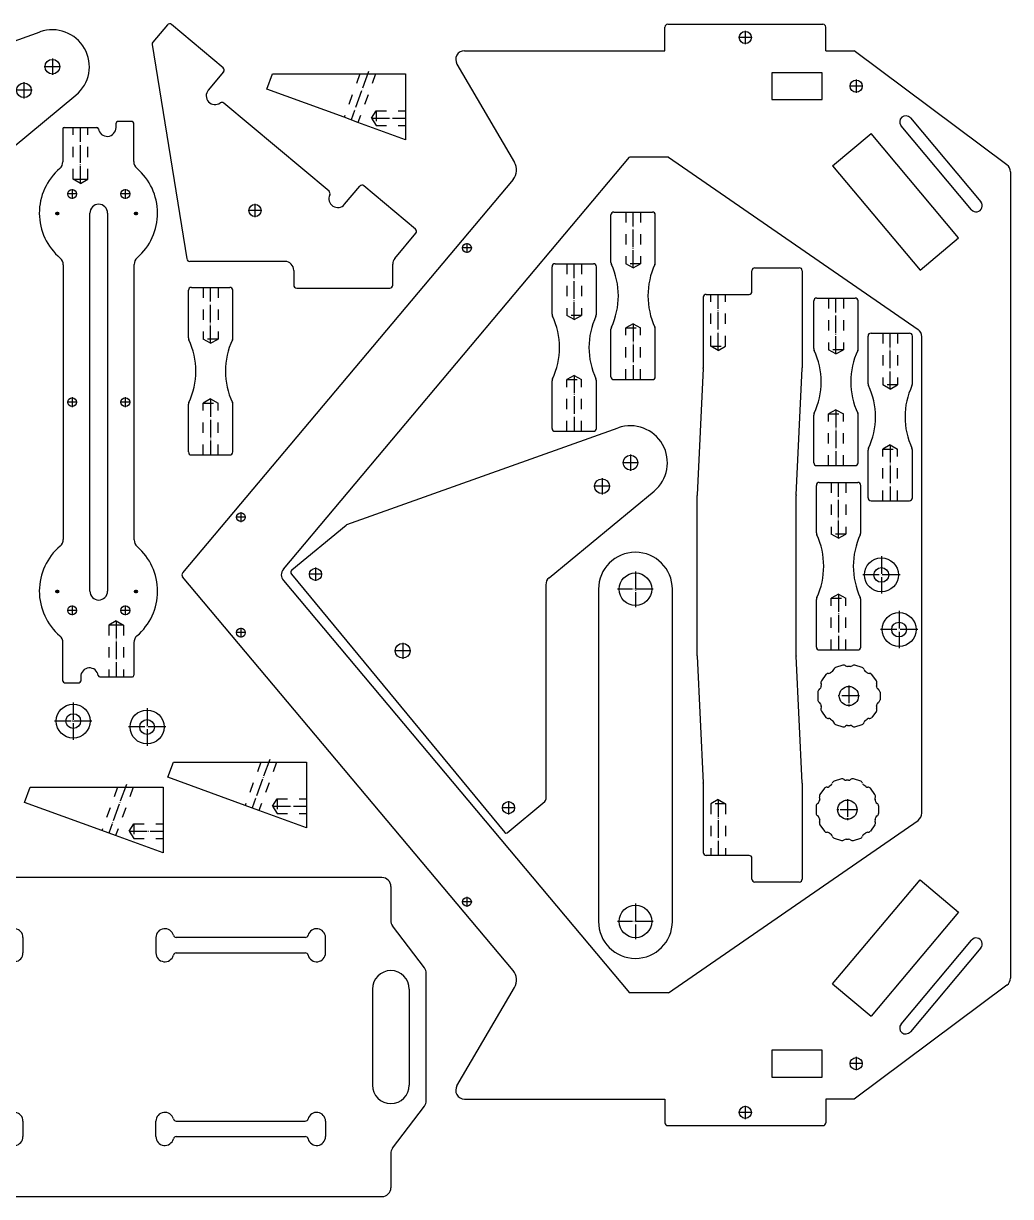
# Model space of a CAD drawing. Header units: millimetres. Extents: x -1774 to 3213, y -1776 to 780.
# Drawn here: x 2545 to 3213, y -961 to -167 of the extents above; entities that cross this region are included whole.
import ezdxf

# ---------------------------------------------------------------- set-up
doc = ezdxf.new("R2010")
doc.units = ezdxf.units.MM
doc.linetypes.add('DASHED', pattern=[15, 7, -8])
doc.linetypes.add('DOT_CENTER', pattern=[14, 12, -1, 0, -1])
doc.layers.add('1', color=7, linetype='Continuous')

# ---------------------------------------------------------------- blocks, each defined once
blk = doc.blocks.new('seitenteil_wagen_107', base_point=(2726.22, -714.85))
at = {"color": 250, "linetype": 'Continuous'}
for p, q in [((2764.29, -505.97), (2947.79, -440.48)), ((2901.05, -542), (2972.12, -483.3)), ((2726.95, -536.66), (2763.68, -506.31)), ((2726.68, -539.48), (2871.25, -714.48)), ((2898.87, -546.63), (2898.87, -692.02)), ((2872.66, -714.62), (2898.15, -693.56))]:
    blk.add_line(p, q, dxfattribs=at)
for centre, radius in [((2956.19, -464.02), 5), ((2936.92, -479.94), 5), ((2743.01, -539.61), 4.1), ((2802, -591.4), 5), ((2873.57, -697.66), 4.1)]:
    blk.add_circle(centre, radius, dxfattribs=at)
for centre, radius, start, end in [((2956.19, -464.02), 25, 309.55967, 109.6422), ((2764.96, -507.86), 2, 109.6422, 129.55967), ((2728.22, -538.2), 2, 129.55967, 219.55967), ((2904.87, -546.63), 6, 129.55967, 180), ((2896.87, -692.02), 2, 309.55967, 0), ((2872.02, -713.85), 1, 219.55967, 309.55967)]:
    blk.add_arc(centre, radius, start, end, dxfattribs=at)
at = {"layer": '1', "color": 30, "linetype": 'DOT_CENTER'}
for p, q in [((2956.19, -458.52), (2956.19, -469.52)), ((2961.69, -464.02), (2950.69, -464.02)), ((2936.92, -474.44), (2936.92, -485.44)), ((2942.42, -479.94), (2931.42, -479.94)), ((2747.52, -539.61), (2738.5, -539.61)), ((2743.01, -535.1), (2743.01, -544.12)), ((2802, -585.9), (2802, -596.9)), ((2807.5, -591.4), (2796.5, -591.4)), ((2878.08, -697.66), (2869.06, -697.66)), ((2873.57, -693.15), (2873.57, -702.17))]:
    blk.add_line(p, q, dxfattribs=at)
blk = doc.blocks.new('Vordans15', base_point=(2895, -547))
blk.add_blockref('seitenteil_wagen_107', (2726.22, -714.85))
blk = doc.blocks.new('wagenwinkel_rechts_10mm__7', base_point=(2632.45, -345.74))
at = {"color": 250, "linetype": 'Continuous'}
for p, q in [((2642.73, -167.5), (2632.92, -179.19)), ((2680.48, -196.56), (2645.55, -167.25)), ((2632.48, -180.79), (2655.86, -326.05)), ((2680.72, -199.38), (2670.44, -211.64)), ((2752.14, -280.19), (2680.97, -220.47)), ((2762.67, -289.03), (2772.95, -276.77)), ((2810.7, -305.84), (2775.77, -276.52)), ((2796.67, -325.67), (2810.95, -308.65)), ((2722.27, -327.74), (2657.83, -327.74)), ((2795.27, -343.74), (2795.27, -329.53)), ((2728.27, -333.74), (2728.27, -343.74)), ((2730.27, -345.74), (2793.27, -345.74))]:
    blk.add_line(p, q, dxfattribs=at)
blk.add_circle((2702.04, -293.19), 4.1, dxfattribs=at)
for centre, radius, start, end in [((2644.26, -168.78), 2, 50, 140), ((2634.45, -180.47), 2, 140, 189.14314), ((2679.19, -198.09), 2, 320, 50), ((2675.03, -215.49), 6, 140, 305.52249), ((2679.68, -222), 2, 50, 125.52249), ((2774.49, -278.06), 2, 50, 140), ((2758.07, -285.17), 6, 154.47751, 320), ((2750.85, -281.72), 2, 334.47751, 50), ((2809.42, -307.37), 2, 320, 50), ((2801.27, -329.53), 6, 140, 180), ((2657.83, -325.74), 2, 189.14314, 270), ((2722.27, -333.74), 6, 0, 90), ((2730.27, -343.74), 2, 180, 270), ((2793.27, -343.74), 2, 270, 0)]:
    blk.add_arc(centre, radius, start, end, dxfattribs=at)
at = {"layer": '1', "color": 30, "linetype": 'DOT_CENTER'}
for p, q in [((2706.55, -293.19), (2697.53, -293.19)), ((2702.04, -288.68), (2702.04, -297.7))]:
    blk.add_line(p, q, dxfattribs=at)
blk = doc.blocks.new('Vordans110', base_point=(2730, -259))
blk.add_blockref('wagenwinkel_rechts_10mm__7', (2632.45, -345.74))
blk = doc.blocks.new('frontplatte_301__14', base_point=(2652.58, -913))
at = {"color": 250, "linetype": 'Continuous'}
for p, q in [((2979.42, -185), (2979.42, -169)), ((2981.42, -167), (3086.42, -167)), ((3088.42, -185), (3088.42, -169)), ((2843.89, -185), (2979.42, -185)), ((3088.42, -185), (3107.48, -185)), ((3211.01, -262.18), (3107.48, -185)), ((2838.71, -194.03), (2877.73, -260.62)), ((3086, -199.95), (3051.9, -199.95)), ((3051.9, -199.95), (3051.9, -218.05)), ((3086, -218.05), (3086, -199.95)), ((3051.9, -218.05), (3086, -218.05)), ((3187.04, -292.67), (3139.34, -235.82)), ((3145.63, -230.55), (3193.32, -287.39)), ((3093.02, -263.07), (3119.14, -241.16)), ((3178.28, -311.63), (3119.14, -241.16)), ((2721.26, -536.14), (2955.49, -257)), ((2981.91, -257), (2955.49, -257)), ((2981.91, -257), (3150.83, -373.75)), ((3093.02, -263.07), (3152.16, -333.55)), ((3213.42, -266.99), (3213.42, -813.01)), ((2876.76, -272.11), (2653.05, -538.71)), ((3152.16, -333.55), (3178.28, -311.63)), ((3153.42, -701.31), (3153.42, -378.69)), ((2876.76, -807.89), (2653.05, -541.29)), ((2721.26, -543.86), (2955.49, -823)), ((2981.91, -823), (3150.83, -706.25)), ((3093.02, -816.93), (3152.16, -746.45)), ((3152.16, -746.45), (3178.28, -768.37)), ((3178.28, -768.37), (3119.14, -838.84)), ((3139.34, -844.18), (3187.04, -787.33)), ((3193.32, -792.61), (3145.63, -849.45)), ((3093.02, -816.93), (3119.14, -838.84)), ((3211.01, -817.82), (3107.48, -895)), ((2838.71, -885.97), (2877.73, -819.38)), ((2981.91, -823), (2955.49, -823)), ((3051.9, -861.95), (3051.9, -880.05)), ((3086, -861.95), (3051.9, -861.95)), ((3086, -880.05), (3086, -861.95)), ((3051.9, -880.05), (3086, -880.05)), ((2843.89, -895), (2979.42, -895)), ((2979.42, -895), (2979.42, -911)), ((3107.48, -895), (3088.42, -895)), ((3088.42, -895), (3088.42, -911)), ((2981.42, -913), (3086.42, -913))]:
    blk.add_line(p, q, dxfattribs=at)
for centre, radius in [((3033.92, -176), 4.1), ((3108.91, -209), 4.1), ((2845.47, -318.58), 3), ((2692.48, -500.89), 3), ((2692.48, -579.11), 3), ((2845.47, -761.42), 3), ((3108.91, -871), 4.1), ((3033.92, -904), 4.1)]:
    blk.add_circle(centre, radius, dxfattribs=at)
for centre, radius, start, end in [((2981.42, -169), 2, 90, 180), ((3086.42, -169), 2, 0, 90), ((2843.89, -191), 6, 90, 210.36418), ((3142.48, -233.19), 4.1, 40, 220), ((2869.1, -265.68), 10, 320, 30.36418), ((3207.42, -266.99), 6, 0, 53.29506), ((3190.18, -290.03), 4.1, 220, 40), ((3147.42, -378.69), 6, 0, 55.34934), ((2654.58, -540), 2, 140, 220), ((2725.86, -540), 6, 140, 220), ((3147.42, -701.31), 6, 304.65066, 0), ((3190.18, -789.97), 4.1, 320, 140), ((2869.1, -814.32), 10, 329.63582, 40), ((3207.42, -813.01), 6, 306.70494, 0), ((3142.48, -846.81), 4.1, 140, 320), ((2843.89, -889), 6, 149.63582, 270), ((2981.42, -911), 2, 180, 270), ((3086.42, -911), 2, 270, 0)]:
    blk.add_arc(centre, radius, start, end, dxfattribs=at)
at = {"layer": '1', "color": 30, "linetype": 'DOT_CENTER'}
for p, q in [((3033.92, -171.49), (3033.92, -180.51)), ((3038.43, -176), (3029.41, -176)), ((3108.91, -204.49), (3108.91, -213.51)), ((3113.42, -209), (3104.4, -209)), ((2845.47, -315.28), (2845.47, -321.88)), ((2848.77, -318.58), (2842.17, -318.58)), ((2692.48, -497.59), (2692.48, -504.19)), ((2695.78, -500.89), (2689.18, -500.89)), ((2695.78, -579.11), (2689.18, -579.11)), ((2692.48, -575.81), (2692.48, -582.41)), ((2848.77, -761.42), (2842.17, -761.42)), ((2845.47, -758.12), (2845.47, -764.72)), ((3113.42, -871), (3104.4, -871)), ((3108.91, -866.49), (3108.91, -875.51)), ((3038.43, -904), (3029.41, -904)), ((3033.92, -899.49), (3033.92, -908.51))]:
    blk.add_line(p, q, dxfattribs=at)
blk = doc.blocks.new('Vordans18', base_point=(2933, -540))
blk.add_blockref('frontplatte_301__14', (2652.58, -913))
blk = doc.blocks.new('wagen_basis_10mm__17', base_point=(2362, -961))
at = {"color": 250, "linetype": 'Continuous'}
for p, q in [((2788, -745), (2392, -745)), ((2386, -751), (2386, -774.09)), ((2794, -751), (2794, -774.09)), ((2363.22, -806.22), (2384.78, -777.71)), ((2816.78, -806.22), (2795.21, -777.71)), ((2430.23, -796), (2430.23, -785.6)), ((2443.96, -785.55), (2531.27, -785.55)), ((2545, -785.6), (2545, -796)), ((2635, -785.6), (2635, -796)), ((2736.04, -785.55), (2648.73, -785.55)), ((2749.77, -796), (2749.77, -785.6)), ((2531.27, -796.05), (2443.96, -796.05)), ((2648.73, -796.05), (2736.04, -796.05)), ((2362, -896.16), (2362, -809.84)), ((2818, -896.16), (2818, -809.84)), ((2373.5, -820.5), (2373.5, -885.5)), ((2398.5, -820.5), (2398.5, -885.5)), ((2781.5, -820.5), (2781.5, -885.5)), ((2806.5, -820.5), (2806.5, -885.5)), ((2384.78, -928.29), (2363.22, -899.78)), ((2795.21, -928.29), (2816.78, -899.78)), ((2430.23, -920.4), (2430.23, -910)), ((2443.96, -909.95), (2531.27, -909.95)), ((2545, -910), (2545, -920.4)), ((2635, -920.4), (2635, -910)), ((2648.73, -909.95), (2736.04, -909.95)), ((2749.77, -910), (2749.77, -920.4)), ((2531.27, -920.45), (2443.96, -920.45)), ((2648.73, -920.45), (2736.04, -920.45)), ((2386, -931.91), (2386, -955)), ((2794, -931.91), (2794, -955)), ((2392, -961), (2788, -961))]:
    blk.add_line(p, q, dxfattribs=at)
for centre, radius, start, end in [((2392, -751), 6, 90, 180), ((2788, -751), 6, 360, 90), ((2380, -774.09), 6, 322.89203, 0), ((2800, -774.09), 6, 180, 217.10797), ((2436.23, -785.6), 6, 14.84767, 180), ((2443.96, -783.55), 2, 194.84767, 270), ((2531.27, -783.55), 2, 270, 345.15233), ((2539, -785.6), 6, 0, 165.15233), ((2641, -785.6), 6, 14.84767, 180), ((2648.73, -783.55), 2, 194.84767, 270), ((2736.04, -783.55), 2, 270, 345.15233), ((2743.77, -785.6), 6, 360, 165.15233), ((2436.23, -796), 6, 180, 345.15233), ((2443.96, -798.05), 2, 90, 165.15233), ((2531.27, -798.05), 2, 14.84767, 90), ((2539, -796), 6, 194.84767, 360), ((2641, -796), 6, 180, 345.15233), ((2648.73, -798.05), 2, 90, 165.15233), ((2736.04, -798.05), 2, 14.84767, 90), ((2743.77, -796), 6, 194.84767, 360), ((2368, -809.84), 6, 142.89203, 180), ((2386, -820.5), 12.5, 0, 180), ((2794, -820.5), 12.5, 0, 180), ((2812, -809.84), 6, 360, 37.10797), ((2386, -885.5), 12.5, 180, 0), ((2794, -885.5), 12.5, 180, 0), ((2368, -896.16), 6, 180, 217.10797), ((2812, -896.16), 6, 322.89203, 360), ((2436.23, -910), 6, 14.84767, 180), ((2539, -910), 6, 360, 165.15233), ((2641, -910), 6, 14.84767, 180), ((2743.77, -910), 6, 0, 165.15233), ((2443.96, -907.95), 2, 194.84767, 270), ((2531.27, -907.95), 2, 270, 345.15233), ((2648.73, -907.95), 2, 194.84767, 270), ((2736.04, -907.95), 2, 270, 345.15233), ((2436.23, -920.4), 6, 180, 345.15233), ((2443.96, -922.45), 2, 90, 165.15233), ((2531.27, -922.45), 2, 14.84767, 90), ((2539, -920.4), 6, 194.84767, 360), ((2641, -920.4), 6, 180, 345.15233), ((2648.73, -922.45), 2, 90, 165.15233), ((2736.04, -922.45), 2, 14.84767, 90), ((2743.77, -920.4), 6, 194.84767, 0), ((2380, -931.91), 6, 0, 37.10797), ((2800, -931.91), 6, 142.89203, 180), ((2392, -955), 6, 180, 270), ((2788, -955), 6, 270, 360)]:
    blk.add_arc(centre, radius, start, end, dxfattribs=at)
blk = doc.blocks.new('Vordans83', base_point=(2590, -853))
blk.add_blockref('wagen_basis_10mm__17', (2362, -961))
blk = doc.blocks.new('holzeinlage_griff__137', base_point=(3114.5, -551.5))
at = {"color": 250, "linetype": 'Continuous'}
for radius in [11.5, 5]:
    blk.add_circle((3126, -540), radius, dxfattribs=at)
at = {"layer": '1', "color": 30, "linetype": 'DOT_CENTER'}
for p, q in [((3126, -527.35), (3126, -552.65)), ((3138.65, -540), (3113.35, -540))]:
    blk.add_line(p, q, dxfattribs=at)
blk = doc.blocks.new('Vordans77', base_point=(3126, -540))
blk.add_blockref('holzeinlage_griff__137', (3114.5, -551.5))
blk = doc.blocks.new('holzeinlage_griff__139', base_point=(2617.5, -654.5))
at = {"color": 250, "linetype": 'Continuous'}
for radius in [11.5, 5]:
    blk.add_circle((2629, -643), radius, dxfattribs=at)
at = {"layer": '1', "color": 30, "linetype": 'DOT_CENTER'}
for p, q in [((2629, -630.35), (2629, -655.65)), ((2641.65, -643), (2616.35, -643))]:
    blk.add_line(p, q, dxfattribs=at)
blk = doc.blocks.new('Vordans75', base_point=(2629, -643))
blk.add_blockref('holzeinlage_griff__139', (2617.5, -654.5))
blk = doc.blocks.new('holzeinlage_griff__140', base_point=(2567.5, -650.5))
at = {"color": 250, "linetype": 'Continuous'}
for radius in [11.5, 5]:
    blk.add_circle((2579, -639), radius, dxfattribs=at)
at = {"layer": '1', "color": 30, "linetype": 'DOT_CENTER'}
for p, q in [((2579, -626.35), (2579, -651.65)), ((2591.65, -639), (2566.35, -639))]:
    blk.add_line(p, q, dxfattribs=at)
blk = doc.blocks.new('Vordans74', base_point=(2579, -639))
blk.add_blockref('holzeinlage_griff__140', (2567.5, -650.5))
blk = doc.blocks.new('holzeinlage_griff__141', base_point=(3126.5, -588.5))
at = {"color": 250, "linetype": 'Continuous'}
for radius in [11.5, 5]:
    blk.add_circle((3138, -577), radius, dxfattribs=at)
at = {"layer": '1', "color": 30, "linetype": 'DOT_CENTER'}
for p, q in [((3138, -564.35), (3138, -589.65)), ((3150.65, -577), (3125.35, -577))]:
    blk.add_line(p, q, dxfattribs=at)
blk = doc.blocks.new('Vordans73', base_point=(3138, -577))
blk.add_blockref('holzeinlage_griff__141', (3126.5, -588.5))
blk = doc.blocks.new('dose_409__167', base_point=(2556.06, -613))
at = {"color": 250, "linetype": 'Continuous'}
for p, q in [((2571.97, -238), (2571.97, -260.21)), ((2572.97, -237), (2578.97, -237)), ((2578.97, -237), (2588.97, -237)), ((2588.97, -237), (2595.04, -237)), ((2607.97, -237), (2607.97, -234)), ((2618.97, -233), (2608.97, -233)), ((2619.97, -260.05), (2619.97, -234)), ((2590.25, -551), (2590.25, -295)), ((2602.25, -295), (2602.25, -551)), ((2572.25, -330.03), (2572.25, -515.97)), ((2620.25, -516.29), (2620.25, -329.71)), ((2572.06, -612), (2572.06, -585.87)), ((2620.06, -585.87), (2620.06, -608)), ((2584.06, -609), (2584.06, -612)), ((2596.99, -609), (2603.03, -609)), ((2603.03, -609), (2613.03, -609)), ((2613.03, -609), (2619.06, -609)), ((2573.06, -613), (2583.06, -613))]:
    blk.add_line(p, q, dxfattribs=at)
at = {"color": 160, "linetype": 'DASHED'}
for p, q in [((2578.97, -272), (2578.97, -237)), ((2588.97, -272), (2588.97, -237)), ((2578.97, -272), (2583.97, -272)), ((2583.97, -275), (2578.97, -272)), ((2583.97, -272), (2588.97, -272)), ((2583.97, -275), (2588.97, -272)), ((2608.03, -571), (2603.03, -574)), ((2608.03, -571), (2613.03, -574)), ((2608.03, -574), (2603.03, -574)), ((2603.03, -574), (2603.03, -609)), ((2613.03, -574), (2608.03, -574)), ((2613.03, -574), (2613.03, -609))]:
    blk.add_line(p, q, dxfattribs=at)
at = {"color": 250, "linetype": 'Continuous'}
for centre, radius in [((2578.25, -282), 3), ((2614.25, -282), 3), ((2568.19, -295.25), 1), ((2621.4, -295.25), 1), ((2578.25, -423), 3), ((2614.25, -423), 3), ((2568.19, -551.25), 1), ((2621.4, -551.25), 1), ((2578.25, -564), 3), ((2614.25, -564), 3)]:
    blk.add_circle(centre, radius, dxfattribs=at)
for centre, radius, start, end in [((2572.97, -238), 1, 90, 180), ((2595.04, -238), 1, 8.21321, 90), ((2601.97, -237), 6, 188.21321, 360), ((2608.97, -234), 1, 90, 180), ((2618.97, -234), 1, 0, 90), ((2565.97, -260.21), 6, 310.86285, 0), ((2625.97, -260.05), 6, 180, 229.45107), ((2596.06, -295), 40, 130.86285, 229.60748), ((2596.06, -295), 40, 311.02038, 49.45107), ((2596.25, -295), 6, 0, 180), ((2566.25, -330.03), 6, 0, 49.60748), ((2626.25, -329.71), 6, 131.02038, 180), ((2566.25, -515.97), 6, 310.39252, 0), ((2626.25, -516.29), 6, 180, 228.97962), ((2596.06, -551), 40, 130.39252, 229.29429), ((2596.06, -551), 40, 310.70571, 48.97962), ((2596.25, -551), 6, 180, 0), ((2566.06, -585.87), 6, 360, 49.29429), ((2626.06, -585.87), 6, 130.70571, 180), ((2590.06, -609), 6, 8.21321, 180), ((2596.99, -608), 1, 188.21321, 270), ((2619.06, -608), 1, 270, 0), ((2573.06, -612), 1, 180, 270), ((2583.06, -612), 1, 270, 0)]:
    blk.add_arc(centre, radius, start, end, dxfattribs=at)
at = {"layer": '1', "color": 30, "linetype": 'DOT_CENTER'}
for p, q in [((2583.97, -275), (2583.97, -237)), ((2581.55, -282), (2574.95, -282)), ((2578.25, -278.7), (2578.25, -285.3)), ((2617.55, -282), (2610.95, -282)), ((2614.25, -278.7), (2614.25, -285.3)), ((2569.29, -295.25), (2567.09, -295.25)), ((2568.19, -294.15), (2568.19, -296.35)), ((2622.5, -295.25), (2620.3, -295.25)), ((2621.4, -294.15), (2621.4, -296.35)), ((2578.25, -419.7), (2578.25, -426.3)), ((2614.25, -419.7), (2614.25, -426.3)), ((2581.55, -423), (2574.95, -423)), ((2617.55, -423), (2610.95, -423)), ((2569.29, -551.25), (2567.09, -551.25)), ((2568.19, -550.15), (2568.19, -552.35)), ((2622.5, -551.25), (2620.3, -551.25)), ((2621.4, -550.15), (2621.4, -552.35)), ((2581.55, -564), (2574.95, -564)), ((2578.25, -560.7), (2578.25, -567.3)), ((2617.55, -564), (2610.95, -564)), ((2614.25, -560.7), (2614.25, -567.3)), ((2608.03, -571), (2608.03, -609))]:
    blk.add_line(p, q, dxfattribs=at)
blk = doc.blocks.new('Vordans46', base_point=(2596.06, -423))
blk.add_blockref('dose_409__167', (2556.06, -613))
blk = doc.blocks.new('füße_1__169', base_point=(2710.02, -245.27))
at = {"color": 250, "linetype": 'Continuous'}
for p, q in [((2710.02, -211.07), (2713.78, -200.73)), ((2713.78, -200.73), (2773.03, -200.73)), ((2773.03, -200.73), (2783.67, -200.73)), ((2783.67, -200.73), (2803.98, -200.73)), ((2803.98, -200.73), (2803.98, -225.61)), ((2762.34, -230.11), (2710.02, -211.07)), ((2771.73, -233.53), (2762.34, -230.11)), ((2803.98, -225.61), (2803.98, -235.61)), ((2803.98, -245.27), (2771.73, -233.53)), ((2803.98, -235.61), (2803.98, -245.27))]:
    blk.add_line(p, q, dxfattribs=at)
at = {"color": 160, "linetype": 'DASHED'}
for p, q in [((2773.03, -200.73), (2762.34, -230.11)), ((2783.67, -200.73), (2771.73, -233.53)), ((2780.98, -230.61), (2783.98, -225.61)), ((2783.98, -225.61), (2783.98, -235.61)), ((2783.98, -225.61), (2803.98, -225.61)), ((2780.98, -230.61), (2783.98, -235.61)), ((2783.98, -235.61), (2803.98, -235.61))]:
    blk.add_line(p, q, dxfattribs=at)
at = {"layer": '1', "color": 30, "linetype": 'DOT_CENTER'}
for p, q in [((2778.97, -199.02), (2767.03, -231.82)), ((2780.98, -230.61), (2803.98, -230.61))]:
    blk.add_line(p, q, dxfattribs=at)
blk = doc.blocks.new('Vordans44', base_point=(2757, -223))
blk.add_blockref('füße_1__169', (2710.02, -245.27))
blk = doc.blocks.new('füße_1__172', base_point=(2546.02, -728.27))
at = {"color": 250, "linetype": 'Continuous'}
for p, q in [((2546.02, -694.07), (2549.78, -683.73)), ((2549.78, -683.73), (2609.03, -683.73)), ((2609.03, -683.73), (2619.67, -683.73)), ((2619.67, -683.73), (2639.98, -683.73)), ((2639.98, -683.73), (2639.98, -708.61)), ((2598.34, -713.11), (2546.02, -694.07)), ((2607.73, -716.53), (2598.34, -713.11)), ((2639.98, -708.61), (2639.98, -718.61)), ((2639.98, -728.27), (2607.73, -716.53)), ((2639.98, -718.61), (2639.98, -728.27))]:
    blk.add_line(p, q, dxfattribs=at)
at = {"color": 160, "linetype": 'DASHED'}
for p, q in [((2609.03, -683.73), (2598.34, -713.11)), ((2619.67, -683.73), (2607.73, -716.53)), ((2616.98, -713.61), (2619.98, -708.61)), ((2616.98, -713.61), (2619.98, -718.61)), ((2619.98, -708.61), (2619.98, -718.61)), ((2619.98, -708.61), (2639.98, -708.61)), ((2619.98, -718.61), (2639.98, -718.61))]:
    blk.add_line(p, q, dxfattribs=at)
at = {"layer": '1', "color": 30, "linetype": 'DOT_CENTER'}
for p, q in [((2614.97, -682.02), (2603.03, -714.82)), ((2616.98, -713.61), (2639.98, -713.61))]:
    blk.add_line(p, q, dxfattribs=at)
blk = doc.blocks.new('Vordans41', base_point=(2593, -706))
blk.add_blockref('füße_1__172', (2546.02, -728.27))
blk = doc.blocks.new('füße_1__173', base_point=(2643.02, -711.27))
at = {"color": 250, "linetype": 'Continuous'}
for p, q in [((2643.02, -677.07), (2646.78, -666.73)), ((2646.78, -666.73), (2706.03, -666.73)), ((2706.03, -666.73), (2716.67, -666.73)), ((2716.67, -666.73), (2736.98, -666.73)), ((2736.98, -666.73), (2736.98, -691.61)), ((2695.34, -696.11), (2643.02, -677.07)), ((2704.73, -699.53), (2695.34, -696.11)), ((2736.98, -691.61), (2736.98, -701.61)), ((2736.98, -711.27), (2704.73, -699.53)), ((2736.98, -701.61), (2736.98, -711.27))]:
    blk.add_line(p, q, dxfattribs=at)
at = {"color": 160, "linetype": 'DASHED'}
for p, q in [((2706.03, -666.73), (2695.34, -696.11)), ((2716.67, -666.73), (2704.73, -699.53)), ((2713.98, -696.61), (2716.98, -691.61)), ((2713.98, -696.61), (2716.98, -701.61)), ((2716.98, -691.61), (2716.98, -701.61)), ((2716.98, -691.61), (2736.98, -691.61)), ((2716.98, -701.61), (2736.98, -701.61))]:
    blk.add_line(p, q, dxfattribs=at)
at = {"layer": '1', "color": 30, "linetype": 'DOT_CENTER'}
for p, q in [((2711.97, -665.02), (2700.03, -697.82)), ((2713.98, -696.61), (2736.98, -696.61))]:
    blk.add_line(p, q, dxfattribs=at)
blk = doc.blocks.new('Vordans40', base_point=(2690, -689))
blk.add_blockref('füße_1__173', (2643.02, -711.27))
blk = doc.blocks.new('seitenteil_wagen__175', base_point=(2334.95, -446.67))
at = {"color": 250, "linetype": 'Continuous'}
for p, q in [((2373.01, -237.79), (2556.52, -172.3)), ((2509.78, -273.82), (2580.84, -215.12)), ((2335.68, -268.48), (2372.41, -238.13)), ((2335.41, -271.3), (2479.98, -446.3)), ((2507.6, -278.45), (2507.6, -423.84)), ((2481.39, -446.44), (2506.87, -425.38))]:
    blk.add_line(p, q, dxfattribs=at)
for centre, radius in [((2564.92, -195.84), 5), ((2545.65, -211.76), 5), ((2351.73, -271.43), 4.1), ((2410.73, -323.22), 5), ((2482.29, -429.48), 4.1)]:
    blk.add_circle(centre, radius, dxfattribs=at)
for centre, radius, start, end in [((2564.92, -195.84), 25, 309.55967, 109.6422), ((2373.68, -239.68), 2, 109.6422, 129.55967), ((2336.95, -270.02), 2, 129.55967, 219.55967), ((2513.6, -278.45), 6, 129.55967, 180), ((2505.6, -423.84), 2, 309.55967, 0), ((2480.75, -445.67), 1, 219.55967, 309.55967)]:
    blk.add_arc(centre, radius, start, end, dxfattribs=at)
at = {"layer": '1', "color": 30, "linetype": 'DOT_CENTER'}
for p, q in [((2564.92, -190.34), (2564.92, -201.34)), ((2570.42, -195.84), (2559.42, -195.84)), ((2545.65, -206.26), (2545.65, -217.26)), ((2551.15, -211.76), (2540.15, -211.76)), ((2351.73, -266.92), (2351.73, -275.94)), ((2356.24, -271.43), (2347.22, -271.43)), ((2410.73, -317.72), (2410.73, -328.72)), ((2416.23, -323.22), (2405.23, -323.22)), ((2482.29, -424.97), (2482.29, -433.99)), ((2486.8, -429.48), (2477.78, -429.48))]:
    blk.add_line(p, q, dxfattribs=at)
blk = doc.blocks.new('Vordans38', base_point=(2503.73, -278.82))
blk.add_blockref('seitenteil_wagen__175', (2334.95, -446.67))
blk = doc.blocks.new('spannstück_wagen__176', base_point=(3082, -590.85))
at = {"color": 250, "linetype": 'Continuous'}
for p, q in [((3082, -511.62), (3082, -479.35)), ((3084, -477.35), (3092, -477.35)), ((3092, -477.35), (3102, -477.35)), ((3102, -477.35), (3110, -477.35)), ((3112, -511.62), (3112, -479.35)), ((3082, -588.85), (3082, -556.57)), ((3112, -588.85), (3112, -556.57)), ((3084, -590.85), (3092, -590.85)), ((3092, -590.85), (3102, -590.85)), ((3102, -590.85), (3110, -590.85))]:
    blk.add_line(p, q, dxfattribs=at)
at = {"color": 160, "linetype": 'DASHED'}
for p, q in [((3092, -477.35), (3092, -512.35)), ((3102, -477.35), (3102, -512.35)), ((3097, -515.23), (3092, -512.35)), ((3102, -512.35), (3092, -512.35)), ((3097, -515.23), (3102, -512.35)), ((3097, -552.96), (3092, -555.85)), ((3092, -590.85), (3092, -555.85)), ((3092, -555.85), (3102, -555.85)), ((3097, -552.96), (3102, -555.85)), ((3102, -590.85), (3102, -555.85))]:
    blk.add_line(p, q, dxfattribs=at)
at = {"color": 250, "linetype": 'Continuous'}
for centre, radius, start, end in [((3084, -479.35), 2, 90, 180), ((3110, -479.35), 2, 0, 90), ((3085, -511.62), 3, 180, 205.08763), ((3037, -534.1), 50, 334.91237, 25.08763), ((3157, -534.1), 50, 154.91237, 205.08763), ((3109, -511.62), 3, 334.91237, 0), ((3085, -556.57), 3, 154.91237, 180), ((3109, -556.57), 3, 0, 25.08763), ((3084, -588.85), 2, 180, 270), ((3110, -588.85), 2, 270, 0)]:
    blk.add_arc(centre, radius, start, end, dxfattribs=at)
at = {"layer": '1', "color": 30, "linetype": 'DOT_CENTER'}
for p, q in [((3097, -515.23), (3097, -477.35)), ((3097, -552.96), (3097, -590.85))]:
    blk.add_line(p, q, dxfattribs=at)
blk = doc.blocks.new('Vordans37', base_point=(3097, -534.1))
blk.add_blockref('spannstück_wagen__176', (3082, -590.85))
blk = doc.blocks.new('spannstück_wagen__177', base_point=(2903.11, -442.75))
at = {"color": 250, "linetype": 'Continuous'}
for p, q in [((2903.11, -363.53), (2903.11, -331.25)), ((2905.11, -329.25), (2913.11, -329.25)), ((2913.11, -329.25), (2923.11, -329.25)), ((2923.11, -329.25), (2931.11, -329.25)), ((2933.11, -363.53), (2933.11, -331.25)), ((2903.11, -440.75), (2903.11, -408.47)), ((2933.11, -440.75), (2933.11, -408.47)), ((2905.11, -442.75), (2913.11, -442.75)), ((2913.11, -442.75), (2923.11, -442.75)), ((2923.11, -442.75), (2931.11, -442.75))]:
    blk.add_line(p, q, dxfattribs=at)
at = {"color": 160, "linetype": 'DASHED'}
for p, q in [((2913.11, -329.25), (2913.11, -364.25)), ((2923.11, -329.25), (2923.11, -364.25)), ((2918.11, -367.14), (2913.11, -364.25)), ((2923.11, -364.25), (2913.11, -364.25)), ((2918.11, -367.14), (2923.11, -364.25)), ((2918.11, -404.86), (2913.11, -407.75)), ((2918.11, -404.86), (2923.11, -407.75)), ((2913.11, -442.75), (2913.11, -407.75)), ((2913.11, -407.75), (2923.11, -407.75)), ((2923.11, -442.75), (2923.11, -407.75))]:
    blk.add_line(p, q, dxfattribs=at)
at = {"color": 250, "linetype": 'Continuous'}
for centre, radius, start, end in [((2905.11, -331.25), 2, 90, 180), ((2931.11, -331.25), 2, 0, 90), ((2906.11, -363.53), 3, 180, 205.08763), ((2858.11, -386), 50, 334.91237, 25.08763), ((2978.11, -386), 50, 154.91237, 205.08763), ((2930.11, -363.53), 3, 334.91237, 0), ((2906.11, -408.47), 3, 154.91237, 180), ((2930.11, -408.47), 3, 0, 25.08763), ((2905.11, -440.75), 2, 180, 270), ((2931.11, -440.75), 2, 270, 0)]:
    blk.add_arc(centre, radius, start, end, dxfattribs=at)
at = {"layer": '1', "color": 30, "linetype": 'DOT_CENTER'}
for p, q in [((2918.11, -367.14), (2918.11, -329.25)), ((2918.11, -404.86), (2918.11, -442.75))]:
    blk.add_line(p, q, dxfattribs=at)
blk = doc.blocks.new('Vordans36', base_point=(2918.11, -386))
blk.add_blockref('spannstück_wagen__177', (2903.11, -442.75))
blk = doc.blocks.new('spannstück_wagen__178', base_point=(3080.26, -466))
at = {"color": 250, "linetype": 'Continuous'}
for p, q in [((3080.26, -386.78), (3080.26, -354.5)), ((3082.26, -352.5), (3090.26, -352.5)), ((3090.26, -352.5), (3100.26, -352.5)), ((3100.26, -352.5), (3108.26, -352.5)), ((3110.26, -386.78), (3110.26, -354.5)), ((3080.26, -464), (3080.26, -431.72)), ((3110.26, -464), (3110.26, -431.72)), ((3082.26, -466), (3090.26, -466)), ((3090.26, -466), (3100.26, -466)), ((3100.26, -466), (3108.26, -466))]:
    blk.add_line(p, q, dxfattribs=at)
at = {"color": 160, "linetype": 'DASHED'}
for p, q in [((3090.26, -352.5), (3090.26, -387.5)), ((3100.26, -352.5), (3100.26, -387.5)), ((3095.26, -390.39), (3090.26, -387.5)), ((3100.26, -387.5), (3090.26, -387.5)), ((3095.26, -390.39), (3100.26, -387.5)), ((3095.26, -428.11), (3090.26, -431)), ((3095.26, -428.11), (3100.26, -431)), ((3090.26, -466), (3090.26, -431)), ((3090.26, -431), (3100.26, -431)), ((3100.26, -466), (3100.26, -431))]:
    blk.add_line(p, q, dxfattribs=at)
at = {"color": 250, "linetype": 'Continuous'}
for centre, radius, start, end in [((3082.26, -354.5), 2, 90, 180), ((3108.26, -354.5), 2, 0, 90), ((3083.26, -386.78), 3, 180, 205.08763), ((3035.26, -409.25), 50, 334.91237, 25.08763), ((3155.26, -409.25), 50, 154.91237, 205.08763), ((3107.26, -386.78), 3, 334.91237, 0), ((3083.26, -431.72), 3, 154.91237, 180), ((3107.26, -431.72), 3, 0, 25.08763), ((3082.26, -464), 2, 180, 270), ((3108.26, -464), 2, 270, 0)]:
    blk.add_arc(centre, radius, start, end, dxfattribs=at)
at = {"layer": '1', "color": 30, "linetype": 'DOT_CENTER'}
for p, q in [((3095.26, -390.39), (3095.26, -352.5)), ((3095.26, -428.11), (3095.26, -466))]:
    blk.add_line(p, q, dxfattribs=at)
blk = doc.blocks.new('Vordans35', base_point=(3095.26, -409.25))
blk.add_blockref('spannstück_wagen__178', (3080.26, -466))
blk = doc.blocks.new('spannstück_wagen__179', base_point=(2943, -407.75))
at = {"color": 250, "linetype": 'Continuous'}
for p, q in [((2943, -328.53), (2943, -296.25)), ((2945, -294.25), (2953, -294.25)), ((2953, -294.25), (2963, -294.25)), ((2963, -294.25), (2971, -294.25)), ((2973, -328.53), (2973, -296.25)), ((2943, -405.75), (2943, -373.47)), ((2973, -405.75), (2973, -373.47)), ((2945, -407.75), (2953, -407.75)), ((2953, -407.75), (2963, -407.75)), ((2963, -407.75), (2971, -407.75))]:
    blk.add_line(p, q, dxfattribs=at)
at = {"color": 160, "linetype": 'DASHED'}
for p, q in [((2953, -294.25), (2953, -329.25)), ((2963, -294.25), (2963, -329.25)), ((2958, -332.14), (2953, -329.25)), ((2963, -329.25), (2953, -329.25)), ((2958, -332.14), (2963, -329.25)), ((2958, -369.86), (2953, -372.75)), ((2953, -407.75), (2953, -372.75)), ((2953, -372.75), (2963, -372.75)), ((2958, -369.86), (2963, -372.75)), ((2963, -407.75), (2963, -372.75))]:
    blk.add_line(p, q, dxfattribs=at)
at = {"color": 250, "linetype": 'Continuous'}
for centre, radius, start, end in [((2945, -296.25), 2, 90, 180), ((2971, -296.25), 2, 0, 90), ((2946, -328.53), 3, 180, 205.08763), ((2898, -351), 50, 334.91237, 25.08763), ((3018, -351), 50, 154.91237, 205.08763), ((2970, -328.53), 3, 334.91237, 0), ((2946, -373.47), 3, 154.91237, 180), ((2970, -373.47), 3, 0, 25.08763), ((2945, -405.75), 2, 180, 270), ((2971, -405.75), 2, 270, 0)]:
    blk.add_arc(centre, radius, start, end, dxfattribs=at)
at = {"layer": '1', "color": 30, "linetype": 'DOT_CENTER'}
for p, q in [((2958, -332.14), (2958, -294.25)), ((2958, -369.86), (2958, -407.75))]:
    blk.add_line(p, q, dxfattribs=at)
blk = doc.blocks.new('Vordans34', base_point=(2958, -351))
blk.add_blockref('spannstück_wagen__179', (2943, -407.75))
blk = doc.blocks.new('spannstück_wagen__180', base_point=(2657, -458.75))
at = {"color": 250, "linetype": 'Continuous'}
for p, q in [((2657, -379.53), (2657, -347.25)), ((2659, -345.25), (2667, -345.25)), ((2667, -345.25), (2677, -345.25)), ((2677, -345.25), (2685, -345.25)), ((2687, -379.53), (2687, -347.25)), ((2657, -456.75), (2657, -424.47)), ((2687, -456.75), (2687, -424.47)), ((2659, -458.75), (2667, -458.75)), ((2667, -458.75), (2677, -458.75)), ((2677, -458.75), (2685, -458.75))]:
    blk.add_line(p, q, dxfattribs=at)
at = {"color": 160, "linetype": 'DASHED'}
for p, q in [((2667, -345.25), (2667, -380.25)), ((2677, -345.25), (2677, -380.25)), ((2672, -383.14), (2667, -380.25)), ((2677, -380.25), (2667, -380.25)), ((2672, -383.14), (2677, -380.25)), ((2672, -420.86), (2667, -423.75)), ((2672, -420.86), (2677, -423.75)), ((2667, -458.75), (2667, -423.75)), ((2667, -423.75), (2677, -423.75)), ((2677, -458.75), (2677, -423.75))]:
    blk.add_line(p, q, dxfattribs=at)
at = {"color": 250, "linetype": 'Continuous'}
for centre, radius, start, end in [((2659, -347.25), 2, 90, 180), ((2685, -347.25), 2, 0, 90), ((2660, -379.53), 3, 180, 205.08763), ((2612, -402), 50, 334.91237, 25.08763), ((2732, -402), 50, 154.91237, 205.08763), ((2684, -379.53), 3, 334.91237, 0), ((2660, -424.47), 3, 154.91237, 180), ((2684, -424.47), 3, 0, 25.08763), ((2659, -456.75), 2, 180, 270), ((2685, -456.75), 2, 270, 0)]:
    blk.add_arc(centre, radius, start, end, dxfattribs=at)
at = {"layer": '1', "color": 30, "linetype": 'DOT_CENTER'}
for p, q in [((2672, -383.14), (2672, -345.25)), ((2672, -420.86), (2672, -458.75))]:
    blk.add_line(p, q, dxfattribs=at)
blk = doc.blocks.new('Vordans33', base_point=(2672, -402))
blk.add_blockref('spannstück_wagen__180', (2657, -458.75))
blk = doc.blocks.new('spannstück_wagen__181', base_point=(3117, -489.75))
at = {"color": 250, "linetype": 'Continuous'}
for p, q in [((3117, -410.53), (3117, -378.25)), ((3119, -376.25), (3127, -376.25)), ((3127, -376.25), (3137, -376.25)), ((3137, -376.25), (3145, -376.25)), ((3147, -410.53), (3147, -378.25)), ((3117, -487.75), (3117, -455.47)), ((3147, -487.75), (3147, -455.47)), ((3119, -489.75), (3127, -489.75)), ((3127, -489.75), (3137, -489.75)), ((3137, -489.75), (3145, -489.75))]:
    blk.add_line(p, q, dxfattribs=at)
at = {"color": 160, "linetype": 'DASHED'}
for p, q in [((3127, -376.25), (3127, -411.25)), ((3137, -376.25), (3137, -411.25)), ((3132, -414.14), (3127, -411.25)), ((3137, -411.25), (3127, -411.25)), ((3132, -414.14), (3137, -411.25)), ((3132, -451.86), (3127, -454.75)), ((3132, -451.86), (3137, -454.75)), ((3127, -489.75), (3127, -454.75)), ((3127, -454.75), (3137, -454.75)), ((3137, -489.75), (3137, -454.75))]:
    blk.add_line(p, q, dxfattribs=at)
at = {"color": 250, "linetype": 'Continuous'}
for centre, radius, start, end in [((3119, -378.25), 2, 90, 180), ((3145, -378.25), 2, 0, 90), ((3120, -410.53), 3, 180, 205.08763), ((3072, -433), 50, 334.91237, 25.08763), ((3192, -433), 50, 154.91237, 205.08763), ((3144, -410.53), 3, 334.91237, 0), ((3120, -455.47), 3, 154.91237, 180), ((3144, -455.47), 3, 0, 25.08763), ((3119, -487.75), 2, 180, 270), ((3145, -487.75), 2, 270, 0)]:
    blk.add_arc(centre, radius, start, end, dxfattribs=at)
at = {"layer": '1', "color": 30, "linetype": 'DOT_CENTER'}
for p, q in [((3132, -414.14), (3132, -376.25)), ((3132, -451.86), (3132, -489.75))]:
    blk.add_line(p, q, dxfattribs=at)
blk = doc.blocks.new('Vordans32', base_point=(3132, -433))
blk.add_blockref('spannstück_wagen__181', (3117, -489.75))
blk = doc.blocks.new('spanngriff_8mm__183', base_point=(3081.9, -719.96))
at = {"color": 250, "linetype": 'Continuous'}
for p, q in [((3098.96, -678.13), (3094, -679.74)), ((3112, -679.74), (3107.04, -678.13)), ((3087.46, -684.49), (3084.4, -688.71)), ((3121.6, -688.71), (3118.54, -684.49)), ((3081.9, -696.39), (3081.9, -701.61)), ((3124.1, -696.39), (3124.1, -701.61)), ((3084.4, -709.29), (3087.46, -713.51)), ((3121.6, -709.29), (3118.54, -713.51)), ((3094, -718.26), (3098.96, -719.87)), ((3107.04, -719.87), (3112, -718.26))]:
    blk.add_line(p, q, dxfattribs=at)
blk.add_circle((3103, -699), 6.5, dxfattribs=at)
for centre, radius, start, end in [((3103, -699), 20, 123.62895, 128.37105), ((3090.87, -680.77), 1.9, 303.62895, 348.09807), ((3094.59, -681.55), 1.9, 108, 168.09807), ((3099.55, -679.94), 1.9, 47.90193, 108), ((3102.09, -677.12), 1.9, 227.90193, 272.37105), ((3103, -699), 20, 87.62895, 92.37105), ((3103.91, -677.12), 1.9, 267.62895, 312.09807), ((3106.45, -679.94), 1.9, 72, 132.09807), ((3111.41, -681.55), 1.9, 11.90193, 72), ((3115.13, -680.77), 1.9, 191.90193, 236.37105), ((3103, -699), 20, 51.62895, 56.37105), ((3085.94, -689.83), 1.9, 144, 204.09807), ((3082.47, -691.38), 1.9, 339.62895, 24.09807), ((3089, -685.61), 1.9, 83.90193, 144), ((3089.41, -681.83), 1.9, 263.90193, 308.37105), ((3116.59, -681.83), 1.9, 231.62895, 276.09807), ((3117, -685.61), 1.9, 36, 96.09807), ((3120.06, -689.83), 1.9, 335.90193, 36), ((3123.53, -691.38), 1.9, 155.90193, 200.37105), ((3083.8, -696.39), 1.9, 119.90193, 180), ((3081.91, -693.1), 1.9, 299.90193, 344.37105), ((3103, -699), 20, 159.62895, 164.37105), ((3103, -699), 20, 15.62895, 20.37105), ((3124.09, -693.1), 1.9, 195.62895, 240.09807), ((3122.2, -696.39), 1.9, 0, 60.09807), ((3083.8, -701.61), 1.9, 180, 240.09807), ((3081.91, -704.9), 1.9, 15.62895, 60.09807), ((3103, -699), 20, 195.62895, 200.37105), ((3082.47, -706.62), 1.9, 335.90193, 20.37105), ((3123.53, -706.62), 1.9, 159.62895, 204.09807), ((3103, -699), 20, 339.62895, 344.37105), ((3124.09, -704.9), 1.9, 119.90193, 164.37105), ((3122.2, -701.61), 1.9, 299.90193, 0), ((3085.94, -708.17), 1.9, 155.90193, 216), ((3089, -712.39), 1.9, 216, 276.09807), ((3089.41, -716.17), 1.9, 51.62895, 96.09807), ((3103, -699), 20, 231.62895, 236.37105), ((3103, -699), 20, 303.62895, 308.37105), ((3116.59, -716.17), 1.9, 83.90193, 128.37105), ((3117, -712.39), 1.9, 263.90193, 324), ((3120.06, -708.17), 1.9, 324, 24.09807), ((3090.87, -717.23), 1.9, 11.90193, 56.37105), ((3094.59, -716.45), 1.9, 191.90193, 252), ((3099.55, -718.06), 1.9, 252, 312.09807), ((3102.09, -720.88), 1.9, 87.62895, 132.09807), ((3103, -699), 20, 267.62895, 272.37105), ((3103.91, -720.88), 1.9, 47.90193, 92.37105), ((3106.45, -718.06), 1.9, 227.90193, 288), ((3111.41, -716.45), 1.9, 288, 348.09807), ((3115.13, -717.23), 1.9, 123.62895, 168.09807)]:
    blk.add_arc(centre, radius, start, end, dxfattribs=at)
at = {"layer": '1', "color": 30, "linetype": 'DOT_CENTER'}
for p, q in [((3110.15, -699), (3095.85, -699)), ((3103, -691.85), (3103, -706.15))]:
    blk.add_line(p, q, dxfattribs=at)
blk = doc.blocks.new('Vordans30', base_point=(3103, -699))
blk.add_blockref('spanngriff_8mm__183', (3081.9, -719.96))
blk = doc.blocks.new('spanngriff_8mm__187', base_point=(3082.9, -642.96))
at = {"color": 250, "linetype": 'Continuous'}
for p, q in [((3099.96, -601.13), (3095, -602.74)), ((3113, -602.74), (3108.04, -601.13)), ((3088.46, -607.49), (3085.4, -611.71)), ((3122.6, -611.71), (3119.54, -607.49)), ((3082.9, -619.39), (3082.9, -624.61)), ((3125.1, -619.39), (3125.1, -624.61)), ((3085.4, -632.29), (3088.46, -636.51)), ((3122.6, -632.29), (3119.54, -636.51)), ((3095, -641.26), (3099.96, -642.87)), ((3108.04, -642.87), (3113, -641.26))]:
    blk.add_line(p, q, dxfattribs=at)
blk.add_circle((3104, -622), 6.5, dxfattribs=at)
for centre, radius, start, end in [((3095.59, -604.55), 1.9, 108, 168.09807), ((3100.55, -602.94), 1.9, 47.90193, 108), ((3103.09, -600.12), 1.9, 227.90193, 272.37105), ((3104, -622), 20, 87.62895, 92.37105), ((3104.91, -600.12), 1.9, 267.62895, 312.09807), ((3107.45, -602.94), 1.9, 72, 132.09807), ((3112.41, -604.55), 1.9, 11.90193, 72), ((3086.94, -612.83), 1.9, 144, 204.09807), ((3090, -608.61), 1.9, 83.90193, 144), ((3090.41, -604.83), 1.9, 263.90193, 308.37105), ((3104, -622), 20, 123.62895, 128.37105), ((3091.87, -603.77), 1.9, 303.62895, 348.09807), ((3116.13, -603.77), 1.9, 191.90193, 236.37105), ((3104, -622), 20, 51.62895, 56.37105), ((3117.59, -604.83), 1.9, 231.62895, 276.09807), ((3118, -608.61), 1.9, 36, 96.09807), ((3121.06, -612.83), 1.9, 335.90193, 36), ((3084.8, -619.39), 1.9, 119.90193, 180), ((3082.91, -616.1), 1.9, 299.90193, 344.37105), ((3104, -622), 20, 159.62895, 164.37105), ((3083.47, -614.38), 1.9, 339.62895, 24.09807), ((3124.53, -614.38), 1.9, 155.90193, 200.37105), ((3104, -622), 20, 15.62895, 20.37105), ((3125.09, -616.1), 1.9, 195.62895, 240.09807), ((3123.2, -619.39), 1.9, 0, 60.09807), ((3084.8, -624.61), 1.9, 180, 240.09807), ((3082.91, -627.9), 1.9, 15.62895, 60.09807), ((3104, -622), 20, 195.62895, 200.37105), ((3104, -622), 20, 339.62895, 344.37105), ((3125.09, -627.9), 1.9, 119.90193, 164.37105), ((3123.2, -624.61), 1.9, 299.90193, 0), ((3086.94, -631.17), 1.9, 155.90193, 216), ((3083.47, -629.62), 1.9, 335.90193, 20.37105), ((3121.06, -631.17), 1.9, 324, 24.09807), ((3124.53, -629.62), 1.9, 159.62895, 204.09807), ((3090, -635.39), 1.9, 216, 276.09807), ((3090.41, -639.17), 1.9, 51.62895, 96.09807), ((3104, -622), 20, 231.62895, 236.37105), ((3091.87, -640.23), 1.9, 11.90193, 56.37105), ((3095.59, -639.45), 1.9, 191.90193, 252), ((3100.55, -641.06), 1.9, 252, 312.09807), ((3103.09, -643.88), 1.9, 87.62895, 132.09807), ((3104, -622), 20, 267.62895, 272.37105), ((3104.91, -643.88), 1.9, 47.90193, 92.37105), ((3107.45, -641.06), 1.9, 227.90193, 288), ((3112.41, -639.45), 1.9, 288, 348.09807), ((3116.13, -640.23), 1.9, 123.62895, 168.09807), ((3104, -622), 20, 303.62895, 308.37105), ((3117.59, -639.17), 1.9, 83.90193, 128.37105), ((3118, -635.39), 1.9, 263.90193, 324)]:
    blk.add_arc(centre, radius, start, end, dxfattribs=at)
at = {"layer": '1', "color": 30, "linetype": 'DOT_CENTER'}
for p, q in [((3104, -614.85), (3104, -629.15)), ((3111.15, -622), (3096.85, -622))]:
    blk.add_line(p, q, dxfattribs=at)
blk = doc.blocks.new('Vordans26', base_point=(3104, -622))
blk.add_blockref('spanngriff_8mm__187', (3082.9, -642.96))
blk = doc.blocks.new('hebel_kurz_104__204', base_point=(2934.53, -799.7))
at = {"color": 250, "linetype": 'Continuous'}
for p, q in [((2934.53, -549.7), (2934.53, -774.7)), ((2984.53, -774.7), (2984.53, -549.7))]:
    blk.add_line(p, q, dxfattribs=at)
for centre in [(2959.53, -549.7), (2959.53, -774.7)]:
    blk.add_circle(centre, 11, dxfattribs=at)
for centre, start, end in [((2959.53, -549.7), 0, 180), ((2959.53, -774.7), 180, 0)]:
    blk.add_arc(centre, 25, start, end, dxfattribs=at)
at = {"layer": '1', "color": 30, "linetype": 'DOT_CENTER'}
for p, q in [((2959.53, -537.6), (2959.53, -561.8)), ((2971.63, -549.7), (2947.43, -549.7)), ((2959.53, -762.6), (2959.53, -786.8)), ((2971.63, -774.7), (2947.43, -774.7))]:
    blk.add_line(p, q, dxfattribs=at)
blk = doc.blocks.new('Vordans6', base_point=(2959.53, -662.2))
blk.add_blockref('hebel_kurz_104__204', (2934.53, -799.7))
blk = doc.blocks.new('kamerabefestigung_300_2_1_1__208', base_point=(3001.43, -748))
at = {"color": 250, "linetype": 'Continuous'}
for p, q in [((3040.43, -332), (3070.43, -332)), ((3038.43, -348), (3038.43, -334)), ((3072.43, -334), (3072.43, -399.86)), ((3005.43, -352), (3005.43, -399.86)), ((3007.43, -350), (3010.47, -350)), ((3010.47, -350), (3020.47, -350)), ((3020.47, -350), (3036.43, -350)), ((3005.42, -400.14), (3001.43, -485.86)), ((3068.43, -485.86), (3072.42, -400.14)), ((3001.43, -594.86), (3001.43, -486.14)), ((3068.43, -594.86), (3068.43, -486.14)), ((3001.43, -595.14), (3005.42, -680.86)), ((3072.42, -680.86), (3068.43, -595.14)), ((3005.43, -681.14), (3005.43, -728)), ((3072.43, -681.14), (3072.43, -746)), ((3010.47, -730), (3007.43, -730)), ((3020.47, -730), (3010.47, -730)), ((3036.43, -730), (3020.47, -730)), ((3038.43, -746), (3038.43, -732)), ((3070.43, -748), (3040.43, -748))]:
    blk.add_line(p, q, dxfattribs=at)
at = {"color": 160, "linetype": 'DASHED'}
for p, q in [((3010.47, -385), (3010.47, -350)), ((3020.47, -385), (3020.47, -350)), ((3015.47, -388), (3010.47, -385)), ((3010.47, -385), (3020.47, -385)), ((3015.47, -388), (3020.47, -385)), ((3015.47, -692), (3010.47, -695)), ((3020.47, -695), (3010.47, -695)), ((3010.47, -695), (3010.47, -730)), ((3015.47, -692), (3020.47, -695)), ((3020.47, -695), (3020.47, -730))]:
    blk.add_line(p, q, dxfattribs=at)
at = {"color": 250, "linetype": 'Continuous'}
for centre, radius, start, end in [((3040.43, -334), 2, 90, 180), ((3070.43, -334), 2, 0, 90), ((3036.43, -348), 2, 270, 0), ((3007.43, -352), 2, 90, 180), ((2999.43, -399.86), 6, 357.337, 0), ((3066.43, -399.86), 6, 357.337, 0), ((3007.43, -486.14), 6, 177.337, 180), ((3074.43, -486.14), 6, 177.337, 180), ((3007.43, -594.86), 6, 180, 182.663), ((3074.43, -594.86), 6, 180, 182.663), ((2999.43, -681.14), 6, 0, 2.663), ((3066.43, -681.14), 6, 0, 2.663), ((3007.43, -728), 2, 180, 270), ((3036.43, -732), 2, 0, 90), ((3040.43, -746), 2, 180, 270), ((3070.43, -746), 2, 270, 0)]:
    blk.add_arc(centre, radius, start, end, dxfattribs=at)
at = {"layer": '1', "color": 30, "linetype": 'DOT_CENTER'}
for p, q in [((3015.47, -388), (3015.47, -350)), ((3015.47, -692), (3015.47, -730))]:
    blk.add_line(p, q, dxfattribs=at)
blk = doc.blocks.new('Vordans2', base_point=(3036.93, -540))
blk.add_blockref('kamerabefestigung_300_2_1_1__208', (3001.43, -748))

msp = doc.modelspace()

# ---------------------------------------------------------------- block references
for name, p in [('Vordans110', (2730, -259)), ('Vordans38', (2503.73, -278.82)), ('Vordans18', (2933, -540)), ('Vordans44', (2757, -223)), ('Vordans46', (2596.06, -423)), ('Vordans34', (2958, -351)), ('Vordans36', (2918.11, -386)), ('Vordans2', (3036.93, -540)), ('Vordans33', (2672, -402)), ('Vordans35', (3095.26, -409.25)), ('Vordans32', (3132, -433)), ('Vordans15', (2895, -547)), ('Vordans37', (3097, -534.1)), ('Vordans6', (2959.53, -662.2)), ('Vordans77', (3126, -540)), ('Vordans73', (3138, -577)), ('Vordans26', (3104, -622)), ('Vordans74', (2579, -639)), ('Vordans75', (2629, -643)), ('Vordans40', (2690, -689)), ('Vordans41', (2593, -706)), ('Vordans30', (3103, -699)), ('Vordans83', (2590, -853))]:
    msp.add_blockref(name, p)

doc.saveas('drawing.dxf')
